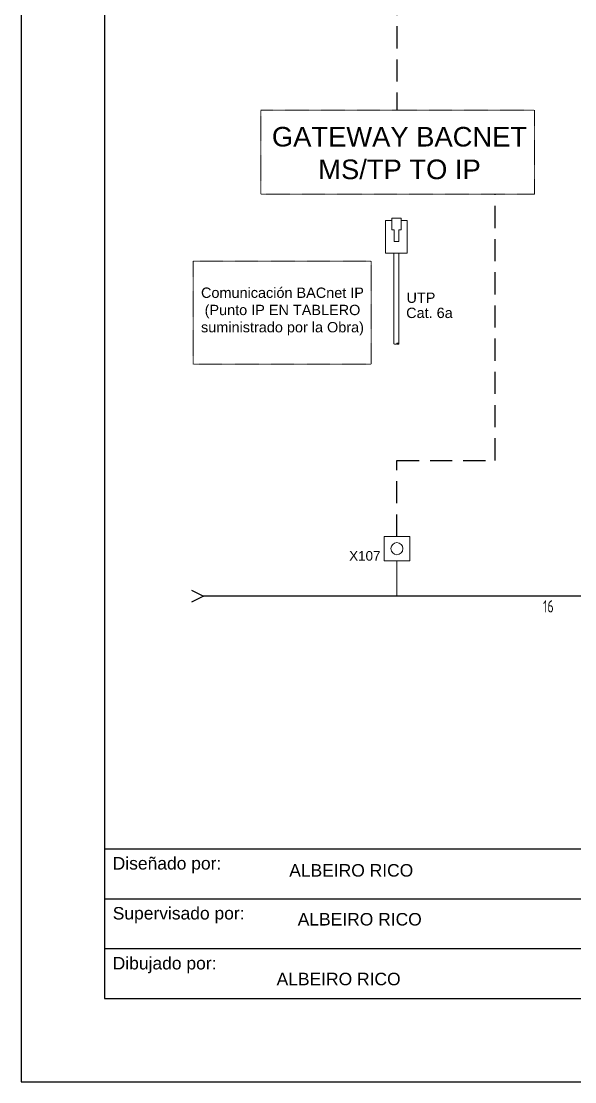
# Model space of a CAD drawing. Header units: millimetres. Extents: x 691 to 18605, y 670 to 10026.
# Drawn here: x 11247.5 to 11497.8, y 9213.5 to 9692.7 of the extents above; entities that cross this region are included whole.
import ezdxf
from ezdxf.enums import TextEntityAlignment as Align

# ---------------------------------------------------------------- set-up
doc = ezdxf.new("R2010")
doc.units = ezdxf.units.MM
doc.linetypes.add('DASHEDX2', pattern=[1.5, 1, -0.5])
doc.linetypes.add('HIDDEN', pattern=[0.375, 0.25, -0.125])
for name, color, linetype in [('-DIAGRAMA', 7, 'Continuous'), ('-Electrico', 5, 'Continuous'), ('SYMS', 7, 'Continuous'), ('WIRENO', 72, 'Continuous'), ('YEL_14_THHN', 2, 'Continuous')]:
    doc.layers.add(name, color=color, linetype=linetype)
doc.styles.get("Standard").update_dxf_attribs({"font": 'arial.ttf'})
doc.styles.add('WD_IEC', font='ISOCP2.shx', dxfattribs={"width": 0.9, "height": 4})

# ---------------------------------------------------------------- blocks, each defined once
blk = doc.blocks.new('*T3')
at = {"color": 0, "linetype": 'ByBlock', "lineweight": -2}
for p, q in [((0, 0), (139.92, 0)), ((0, 0), (0, -18)), ((64.08, 0), (64.08, -18)), ((101.44, 0), (101.44, -12)), ((139.92, 0), (139.92, -18)), ((0, -6), (139.92, -6)), ((0, -12), (139.92, -12)), ((0, -18), (139.92, -18))]:
    blk.add_line(p, q, dxfattribs=at)
at = {"color": 0, "char_height": 1.5, "attachment_point": 1}
for s, insert, width in [('{\\fArial|b0|i0|c162|p34;Diseñado por:}', (1, -1), 62.0824), ('{\\fArial|b0|i0|c162|p34;Pagina:}', (65.08, -1), 35.3574), ('{\\fArial|b0|i0|c162|p34;de}:', (102.44, -1), 36.4813), ('{\\fArial|b0|i0|c162|p34;Supervisado por:}', (1, -7), 62.0824), ('{\\fArial|b0|i0|c162|p34;Archivo:}', (65.08, -7), 35.3574), ('Fecha:', (102.44, -7), 36.4813), ('Dibujado por:', (1, -13), 62.0824), ('{\\fArial|b0|i0|c162|p34;proyecto:}', (65.08, -13), 73.8387)]:
    blk.add_mtext(s, dxfattribs=dict(at, insert=insert, width=width))
blk = doc.blocks.new('CAJETIN')
for p, q in [((-259.4, 185.97), (-259.4, 0.07)), ((-259.4, 0.07), (0, 0.07))]:
    blk.add_line(p, q)
blk.add_lwpolyline([(-269.4, -9.93), (10, -9.93), (10, 205.97), (-269.4, 205.97)], close=True)
blk.add_blockref('*T3', (-259.4, 18.07))
for tag, p in [('DISEÑADO_POR', (-230.86, 14.78)), ('SUPERVISADO_POR', (-229.59, 8.32)), ('DIBUJADO_POR', (-231.25, 2.42))]:
    blk.add_attdef(tag, text='', height=1.5).set_placement(p, align=Align.MIDDLE)
for tag, p in [('DE', (-143.12, 14.83)), ('F', (-73.9, 14.47)), ('PAGINA', (-180.19, 13.54)), ('A', (-97.02, 13.49)), ('H', (-74.46, 8.76)), ('ARCHIVO', (-179.45, 8.2)), ('FECHA', (-143.31, 8.38)), ('V', (-96.96, 8.58)), ('PROYECTO', (-180.75, 3.04)), ('HZ', (-98.06, 2.87)), ('OR', (-74.83, 2.5))]:
    blk.add_attdef(tag, p, '', height=1.5)
blk = doc.blocks.new('HA1X3Y')
blk.add_lwpolyline([(-2.5, 1.25), (0, 0), (-2.5, -1.25)])
at = {"style": 'WD_IEC'}
blk.add_attdef('DESC1', text='', height=2.5, dxfattribs=at).set_placement((-5, 0.675), align=Align.RIGHT)
at = {"style": 'WD_IEC', "flags": 1}
blk.add_attdef('X1TERM01', (0, 0), '', height=0.32, dxfattribs=at)
at = {"style": 'WD_IEC'}
blk.add_attdef('DESC2', text='', height=2.5, dxfattribs=at).set_placement((-5, -0.675), align=Align.TOP_RIGHT)
blk = doc.blocks.new('WD_WNV')
at = {"linetype": 'Continuous', "style": 'WD_IEC', "width": 0.8}
blk.add_attdef('WIRENO', text='', height=2.5, dxfattribs=at).set_placement((-1.6, 0), align=Align.MIDDLE_RIGHT)
at = {"style": 'WD_IEC', "flags": 1}
for tag, p in [('W08USER', (-1, 0.375)), ('W04USER', (-1, 0.875)), ('W05USER', (-1, 0.75)), ('W09USER', (-1, 0.25)), ('W03USER', (-1, 1)), ('W06USER', (-1, 0.625)), ('W07USER', (-1, 0.5)), ('W02USER', (-1, 1.125)), ('W01USER', (-1, 1.25)), ('W10USER', (-1, 0.125))]:
    blk.add_attdef(tag, text='', height=0.08, dxfattribs=at).set_placement(p, align=Align.CENTER)

msp = doc.modelspace()

# ---------------------------------------------------------------- linework, layer by layer
at = {"layer": '-DIAGRAMA', "color": 0, "lineweight": 0}
msp.add_circle((11417.4, 9454.38), 2.72, dxfattribs=at)
at = {"layer": '-Electrico', "color": 0, "lineweight": 0, "ltscale": 0.08}
msp.add_lwpolyline([(11411.57, 9459.88), (11423.23, 9459.88), (11423.23, 9448.89), (11411.57, 9448.89)], close=True, dxfattribs=at)
at = {"color": 0, "linetype": 'Continuous', "lineweight": 0, "ltscale": 25.4}
for p, q in [((11412.22, 9602.67), (11412.22, 9587.95)), ((11412.22, 9602.67), (11415.04, 9602.67)), ((11415.04, 9603.72), (11419.24, 9603.72)), ((11415.04, 9603.72), (11415.04, 9598.46)), ((11419.24, 9603.72), (11419.24, 9598.46)), ((11419.24, 9602.67), (11422.06, 9602.67)), ((11422.06, 9602.67), (11422.06, 9587.95)), ((11415.04, 9598.46), (11416.09, 9598.46)), ((11416.09, 9593.21), (11416.09, 9598.46)), ((11418.19, 9598.46), (11419.24, 9598.46)), ((11418.19, 9598.46), (11418.19, 9593.21)), ((11418.19, 9593.21), (11416.09, 9593.21)), ((11412.22, 9587.95), (11422.06, 9587.95)), ((11416.01, 9587.95), (11416.01, 9547.01)), ((11418.27, 9587.95), (11418.27, 9547.01))]:
    msp.add_line(p, q, dxfattribs=at)
at = {"color": 0, "linetype": 'Continuous', "lineweight": 0}
msp.add_line((11417.4, 9448.89), (11417.4, 9432.94), dxfattribs=at)
at = {"color": 0, "linetype": 'DASHEDX2', "lineweight": -2, "ltscale": 10}
for points in [[(11417.41, 9780.48), (11417.41, 9652.56)], [(11417.4, 9459.88), (11417.4, 9494.28), (11461.86, 9494.28), (11461.86, 9614.53)]]:
    msp.add_lwpolyline(points, dxfattribs=at)
at = {"color": 0, "linetype": 'HIDDEN', "lineweight": 0, "ltscale": 0.5}
for points in [[(11355.83, 9652.56), (11479.59, 9652.56), (11479.59, 9614.53), (11355.83, 9614.53)], [(11325.2, 9584.37), (11405.8, 9584.37), (11405.8, 9537.77), (11325.2, 9537.77)]]:
    msp.add_lwpolyline(points, close=True, dxfattribs=at)
at = {"color": 0, "linetype": 'Continuous', "lineweight": 0, "ltscale": 25.4}
for centre, start, end in [((11416.57, 9547.44), 216.8699, 323.1301), ((11417.71, 9546.59), 36.8699, 143.1301), ((11417.71, 9547.44), 216.8699, 323.1301)]:
    msp.add_arc(centre, 0.708, start, end, dxfattribs=at)
at = {"layer": 'YEL_14_THHN', "color": 0}
msp.add_line((11764.45, 9432.85), (11329.96, 9432.86), dxfattribs=at)

# ---------------------------------------------------------------- block references
at = {"color": 0}
ref = msp.add_blockref('CAJETIN', (12260.98, 9250.79), dxfattribs=dict(at, xscale=3.761929394681115, yscale=3.761929394681115, zscale=3.761929394681115))
ref.add_attrib('DIBUJADO_POR', 'ALBEIRO RICO', dxfattribs={"height": 5.6429}).set_placement((11391.02, 9259.91), align=Align.MIDDLE)
ref.add_attrib('SUPERVISADO_POR', 'ALBEIRO RICO', dxfattribs={"height": 5.6429}).set_placement((11400.57, 9286.9), align=Align.MIDDLE)
ref.add_attrib('DISEÑADO_POR', 'ALBEIRO RICO', dxfattribs={"height": 5.6429}).set_placement((11396.73, 9309), align=Align.MIDDLE)
at = {"layer": 'SYMS', "color": 0, "xscale": 2.197145441597592, "yscale": 2.197145441597592, "zscale": 2.197145441597592}
msp.add_blockref('HA1X3Y', (11329.99, 9432.87), dxfattribs=at)
at = {"layer": 'WIRENO', "color": 0}
ref = msp.add_blockref('WD_WNV', (11512.58, 9426.64), dxfattribs=dict(at, xscale=2.197145441597592, yscale=2.197145441597592, zscale=2.197145441597592))
ref.add_attrib('WIRENO', '16', dxfattribs={"linetype": 'Continuous', "height": 5.493, "style": 'WD_IEC', "width": 0.8}).set_placement((11488.27, 9428.3), align=Align.MIDDLE_RIGHT)

# ---------------------------------------------------------------- texts
at = {"color": 0, "lineweight": 0}
for s, height, p in [('UTP', 4.673, (11421.72, 9565.45)), ('Cat. 6a', 4.673, (11421.56, 9558.6)), ('X107', 4.332, (11395.8, 9448.96))]:
    msp.add_text(s, height=height, dxfattribs=at).set_placement(p)
at = {"color": 0, "lineweight": 0, "attachment_point": 2}
for s, insert, char_height, width in [('\\pxqc;GATEWAY BACNET\\PMS/TP TO IP', (11418.55, 9644.97), 8.8489, 121.7193), ('\\pxqc;Comunicación BACnet IP\\P(Punto IP EN TABLERO suministrado por la Obra)', (11365.64, 9572.38), 4.6734, 87.0155)]:
    msp.add_mtext(s, dxfattribs=dict(at, insert=insert, char_height=char_height, width=width))

doc.saveas('drawing.dxf')
